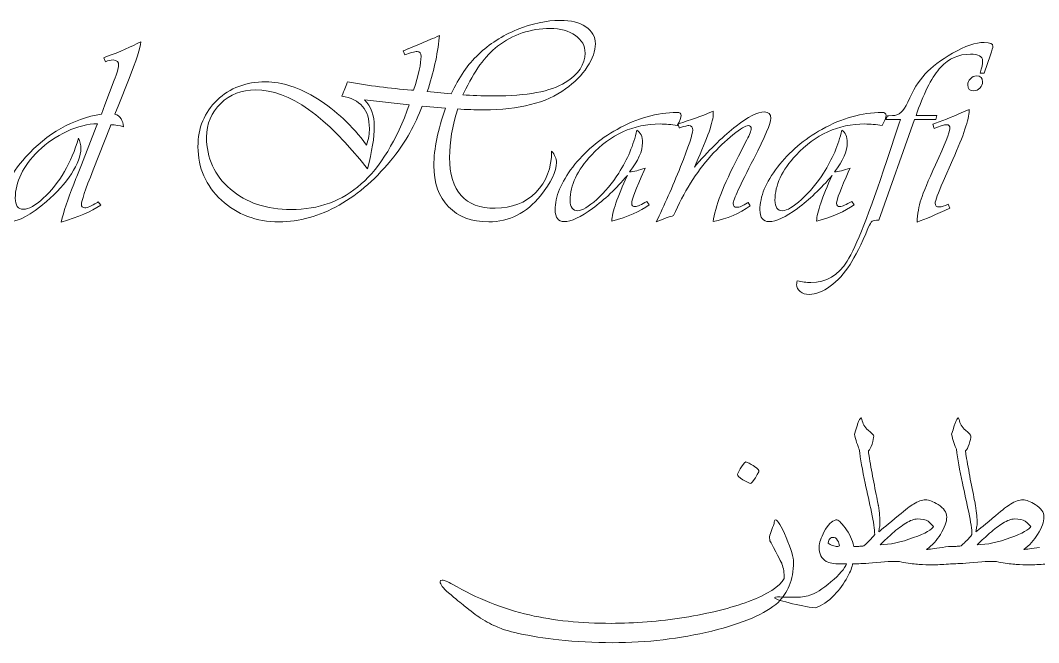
# Model space of a CAD drawing. Extents: x 990 to 1091, y 469 to 823.
# Drawn here: x 1076.131 to 1077.397, y 763.314 to 764.087 of the extents above; entities that cross this region are included whole.
import ezdxf

# ---------------------------------------------------------------- set-up
doc = ezdxf.new("R2010")
doc.units = 0
doc.header["$MEASUREMENT"] = 0
doc.layers.add('Dim', color=252, linetype='CONTINUOUS', lineweight=0)
doc.layers.add('UG-Khartosha', color=252, linetype='CONTINUOUS', lineweight=20)

# ---------------------------------------------------------------- blocks, each defined once
blk = doc.blocks.new('fghty')
at = {"layer": 'UG-Khartosha'}
for points, knots in [([(-278.0539, -81.6959), (-278.061, -81.7181), (-278.0645, -81.7391), (-278.0645, -81.759), (-278.0645, -81.759), (-278.0645, -81.8032), (-278.0446, -81.8253), (-278.0049, -81.8253), (-278.0049, -81.8253), (-277.9833, -81.8253), (-277.9657, -81.8184), (-277.952, -81.8046), (-277.952, -81.8046), (-277.9384, -81.7908), (-277.9315, -81.7729), (-277.9315, -81.751), (-277.9315, -81.751), (-277.9272, -81.7558), (-277.9251, -81.7607), (-277.9251, -81.7658), (-277.9251, -81.7658), (-277.9251, -81.7772), (-277.9321, -81.7916), (-277.946, -81.8091), (-277.946, -81.8091), (-277.9642, -81.8317), (-277.9867, -81.843), (-278.0135, -81.843), (-278.0135, -81.843), (-278.0358, -81.843), (-278.0533, -81.8365), (-278.0659, -81.8234), (-278.0659, -81.8234), (-278.0786, -81.8105), (-278.085, -81.7925), (-278.085, -81.7696), (-278.085, -81.7696), (-278.085, -81.7481), (-278.0799, -81.7231), (-278.0697, -81.6947), (-278.0697, -81.6947), (-278.0697, -81.6947), (-278.1004, -81.6921), (-278.1004, -81.6921), (-278.1004, -81.6921), (-278.1093, -81.7165), (-278.1217, -81.7386), (-278.1374, -81.7584), (-278.1374, -81.7584), (-278.159, -81.7856), (-278.1827, -81.8066), (-278.2085, -81.8212), (-278.2085, -81.8212), (-278.2343, -81.8357), (-278.2604, -81.843), (-278.2869, -81.843), (-278.2869, -81.843), (-278.3167, -81.843), (-278.3418, -81.8336), (-278.3622, -81.8148), (-278.3622, -81.8148), (-278.3825, -81.7959), (-278.3927, -81.7728), (-278.3927, -81.7452), (-278.3927, -81.7452), (-278.3927, -81.7206), (-278.3844, -81.7004), (-278.3678, -81.6844), (-278.3678, -81.6844), (-278.3512, -81.6685), (-278.3301, -81.6606), (-278.3045, -81.6606), (-278.3045, -81.6606), (-278.283, -81.6606), (-278.2604, -81.668), (-278.2366, -81.6828), (-278.2366, -81.6828), (-278.2129, -81.6977), (-278.1916, -81.7177), (-278.1727, -81.743), (-278.1727, -81.743), (-278.1703, -81.735), (-278.1691, -81.7278), (-278.1691, -81.7213), (-278.1691, -81.7213), (-278.1691, -81.6971), (-278.1811, -81.683), (-278.2052, -81.6791), (-278.2052, -81.6791), (-278.2033, -81.6751), (-278.2019, -81.672), (-278.2012, -81.6699), (-278.2012, -81.6699), (-278.2012, -81.6699), (-278.1987, -81.6631), (-278.1987, -81.6631), (-278.1987, -81.6631), (-278.1985, -81.6628), (-278.1983, -81.6619), (-278.1978, -81.6606), (-278.1978, -81.6606), (-278.1697, -81.6657), (-278.1418, -81.6692), (-278.114, -81.6713), (-278.114, -81.6713), (-278.114, -81.6713), (-278.1114, -81.6715), (-278.1114, -81.6715), (-278.1114, -81.6715), (-278.105, -81.6514), (-278.1017, -81.6368), (-278.1017, -81.6274), (-278.1017, -81.6274), (-278.1017, -81.6232), (-278.1034, -81.6211), (-278.1068, -81.6211), (-278.1068, -81.6211), (-278.1106, -81.6211), (-278.1159, -81.6226), (-278.1229, -81.6255), (-278.1229, -81.6255), (-278.1229, -81.6255), (-278.125, -81.6201), (-278.125, -81.6201), (-278.125, -81.6201), (-278.1213, -81.6186), (-278.1191, -81.6177), (-278.1184, -81.6174), (-278.1184, -81.6174), (-278.1184, -81.6174), (-278.1007, -81.61), (-278.1007, -81.61), (-278.1007, -81.61), (-278.094, -81.6073), (-278.0863, -81.604), (-278.0777, -81.6003), (-278.0777, -81.6003), (-278.0777, -81.6003), (-278.078, -81.6032), (-278.078, -81.6032), (-278.078, -81.6032), (-278.0803, -81.6248), (-278.0855, -81.6482), (-278.0937, -81.6733), (-278.0937, -81.6733), (-278.0937, -81.6733), (-278.0623, -81.676), (-278.0623, -81.676), (-278.0623, -81.676), (-278.0524, -81.6548), (-278.0406, -81.6377), (-278.027, -81.6249), (-278.027, -81.6249), (-278.0128, -81.6113), (-277.9959, -81.6005), (-277.9765, -81.5925), (-277.9765, -81.5925), (-277.9571, -81.5845), (-277.9384, -81.5805), (-277.9203, -81.5805), (-277.9203, -81.5805), (-277.9063, -81.5805), (-277.8951, -81.5832), (-277.8869, -81.5888), (-277.8869, -81.5888), (-277.8785, -81.5943), (-277.8744, -81.6017), (-277.8744, -81.611), (-277.8744, -81.611), (-277.8744, -81.6204), (-277.8779, -81.6304), (-277.885, -81.6412), (-277.885, -81.6412), (-277.892, -81.6519), (-277.9015, -81.6615), (-277.9133, -81.6699), (-277.9133, -81.6699), (-277.9387, -81.6881), (-277.9741, -81.6971), (-278.0195, -81.6971), (-278.0195, -81.6971), (-278.0314, -81.6971), (-278.0429, -81.6967), (-278.0539, -81.6959)], [0, 0, 0, 0, 0.021739, 0.021739, 0.021739, 0.021739, 0.043478, 0.043478, 0.043478, 0.043478, 0.065217, 0.065217, 0.065217, 0.065217, 0.086957, 0.086957, 0.086957, 0.086957, 0.108696, 0.108696, 0.108696, 0.108696, 0.130435, 0.130435, 0.130435, 0.130435, 0.152174, 0.152174, 0.152174, 0.152174, 0.173913, 0.173913, 0.173913, 0.173913, 0.195652, 0.195652, 0.195652, 0.195652, 0.217391, 0.217391, 0.217391, 0.217391, 0.23913, 0.23913, 0.23913, 0.23913, 0.26087, 0.26087, 0.26087, 0.26087, 0.282609, 0.282609, 0.282609, 0.282609, 0.304348, 0.304348, 0.304348, 0.304348, 0.326087, 0.326087, 0.326087, 0.326087, 0.347826, 0.347826, 0.347826, 0.347826, 0.369565, 0.369565, 0.369565, 0.369565, 0.391304, 0.391304, 0.391304, 0.391304, 0.413043, 0.413043, 0.413043, 0.413043, 0.434783, 0.434783, 0.434783, 0.434783, 0.456522, 0.456522, 0.456522, 0.456522, 0.478261, 0.478261, 0.478261, 0.478261, 0.5, 0.5, 0.5, 0.5, 0.521739, 0.521739, 0.521739, 0.521739, 0.543478, 0.543478, 0.543478, 0.543478, 0.565217, 0.565217, 0.565217, 0.565217, 0.586957, 0.586957, 0.586957, 0.586957, 0.608696, 0.608696, 0.608696, 0.608696, 0.630435, 0.630435, 0.630435, 0.630435, 0.652174, 0.652174, 0.652174, 0.652174, 0.673913, 0.673913, 0.673913, 0.673913, 0.695652, 0.695652, 0.695652, 0.695652, 0.717391, 0.717391, 0.717391, 0.717391, 0.73913, 0.73913, 0.73913, 0.73913, 0.76087, 0.76087, 0.76087, 0.76087, 0.782609, 0.782609, 0.782609, 0.782609, 0.804348, 0.804348, 0.804348, 0.804348, 0.826087, 0.826087, 0.826087, 0.826087, 0.847826, 0.847826, 0.847826, 0.847826, 0.869565, 0.869565, 0.869565, 0.869565, 0.891304, 0.891304, 0.891304, 0.891304, 0.913043, 0.913043, 0.913043, 0.913043, 0.934783, 0.934783, 0.934783, 0.934783, 0.956522, 0.956522, 0.956522, 0.956522, 0.978261, 0.978261, 0.978261, 0.978261, 1, 1, 1, 1]), ([(-278.0471, -81.6774), (-278.0364, -81.6784), (-278.023, -81.679), (-278.0068, -81.679), (-278.0068, -81.679), (-277.9637, -81.679), (-277.9326, -81.6731), (-277.9136, -81.6614), (-277.9136, -81.6614), (-277.8964, -81.6508), (-277.8878, -81.638), (-277.8878, -81.623), (-277.8878, -81.623), (-277.8878, -81.6136), (-277.892, -81.6059), (-277.9005, -81.6), (-277.9005, -81.6), (-277.9089, -81.5941), (-277.9199, -81.5911), (-277.9334, -81.5911), (-277.9334, -81.5911), (-277.959, -81.5911), (-277.9819, -81.5988), (-278.002, -81.6141), (-278.002, -81.6141), (-278.018, -81.6264), (-278.0326, -81.6467), (-278.0459, -81.6749), (-278.0459, -81.6749), (-278.0459, -81.6749), (-278.0471, -81.6774), (-278.0471, -81.6774)], [0, 0, 0, 0, 0.125, 0.125, 0.125, 0.125, 0.25, 0.25, 0.25, 0.25, 0.375, 0.375, 0.375, 0.375, 0.5, 0.5, 0.5, 0.5, 0.625, 0.625, 0.625, 0.625, 0.75, 0.75, 0.75, 0.75, 0.875, 0.875, 0.875, 0.875, 1, 1, 1, 1]), ([(-278.4674, -81.6085), (-278.4678, -81.616), (-278.4731, -81.6326), (-278.4834, -81.6585), (-278.4834, -81.6585), (-278.4834, -81.6585), (-278.496, -81.6902), (-278.496, -81.6902), (-278.496, -81.6902), (-278.496, -81.6902), (-278.501, -81.7025), (-278.501, -81.7025), (-278.501, -81.7025), (-278.4942, -81.7052), (-278.4904, -81.7108), (-278.4899, -81.7192), (-278.4899, -81.7192), (-278.4947, -81.7176), (-278.5001, -81.7167), (-278.5063, -81.7164), (-278.5063, -81.7164), (-278.5063, -81.7164), (-278.5074, -81.7194), (-278.5074, -81.7194), (-278.5074, -81.7194), (-278.5074, -81.7194), (-278.5295, -81.7754), (-278.5295, -81.7754), (-278.5295, -81.7754), (-278.5397, -81.8015), (-278.5448, -81.8163), (-278.5448, -81.82), (-278.5448, -81.82), (-278.5448, -81.8232), (-278.5433, -81.8247), (-278.5402, -81.8247), (-278.5402, -81.8247), (-278.537, -81.8247), (-278.5318, -81.8225), (-278.5245, -81.8181), (-278.5245, -81.8181), (-278.5242, -81.8179), (-278.5236, -81.8175), (-278.5228, -81.817), (-278.5228, -81.817), (-278.5228, -81.817), (-278.5196, -81.8212), (-278.5196, -81.8212), (-278.5196, -81.8212), (-278.5318, -81.8297), (-278.549, -81.8371), (-278.5711, -81.8434), (-278.5711, -81.8434), (-278.5711, -81.8434), (-278.5698, -81.8377), (-278.5698, -81.8377), (-278.5698, -81.8377), (-278.5661, -81.8241), (-278.5602, -81.807), (-278.5518, -81.7865), (-278.5518, -81.7865), (-278.5492, -81.7802), (-278.5468, -81.7744), (-278.5447, -81.7689), (-278.5447, -81.7689), (-278.5447, -81.7689), (-278.5256, -81.7191), (-278.5256, -81.7191), (-278.5256, -81.7191), (-278.5256, -81.7191), (-278.5239, -81.7153), (-278.5239, -81.7153), (-278.5239, -81.7153), (-278.5362, -81.7153), (-278.5494, -81.7186), (-278.5636, -81.7252), (-278.5636, -81.7252), (-278.5778, -81.7317), (-278.5903, -81.7402), (-278.6009, -81.7507), (-278.6009, -81.7507), (-278.621, -81.7706), (-278.631, -81.7911), (-278.631, -81.8121), (-278.631, -81.8121), (-278.631, -81.8218), (-278.6274, -81.8267), (-278.6204, -81.8267), (-278.6204, -81.8267), (-278.6135, -81.8267), (-278.6048, -81.8219), (-278.5944, -81.8123), (-278.5944, -81.8123), (-278.584, -81.8028), (-278.5748, -81.7911), (-278.5669, -81.7775), (-278.5669, -81.7775), (-278.5593, -81.7645), (-278.5532, -81.75), (-278.5484, -81.7339), (-278.5484, -81.7339), (-278.5465, -81.7382), (-278.5455, -81.7426), (-278.5455, -81.7474), (-278.5455, -81.7474), (-278.5455, -81.7569), (-278.5496, -81.7679), (-278.5577, -81.7803), (-278.5577, -81.7803), (-278.5659, -81.7929), (-278.5768, -81.805), (-278.5904, -81.8167), (-278.5904, -81.8167), (-278.6108, -81.8341), (-278.6266, -81.8427), (-278.638, -81.8427), (-278.638, -81.8427), (-278.6467, -81.8427), (-278.651, -81.8373), (-278.651, -81.8265), (-278.651, -81.8265), (-278.651, -81.817), (-278.648, -81.8061), (-278.6418, -81.7939), (-278.6418, -81.7939), (-278.6358, -81.7816), (-278.6277, -81.7698), (-278.6175, -81.7587), (-278.6175, -81.7587), (-278.5892, -81.7276), (-278.5563, -81.7089), (-278.5187, -81.7025), (-278.5187, -81.7025), (-278.5187, -81.7025), (-278.5141, -81.6907), (-278.5141, -81.6907), (-278.5141, -81.6907), (-278.5141, -81.6907), (-278.5018, -81.6585), (-278.5018, -81.6585), (-278.5018, -81.6585), (-278.4982, -81.6492), (-278.4963, -81.6428), (-278.4962, -81.6394), (-278.4962, -81.6394), (-278.496, -81.6345), (-278.4984, -81.6321), (-278.5035, -81.6321), (-278.5035, -81.6321), (-278.5065, -81.6321), (-278.5098, -81.6328), (-278.5134, -81.6343), (-278.5134, -81.6343), (-278.5134, -81.6343), (-278.5155, -81.6292), (-278.5155, -81.6292), (-278.5155, -81.6292), (-278.5155, -81.6292), (-278.5127, -81.6281), (-278.5127, -81.6281), (-278.5127, -81.6281), (-278.4942, -81.6212), (-278.4791, -81.6146), (-278.4674, -81.6085)], [0, 0, 0, 0, 0.02439, 0.02439, 0.02439, 0.02439, 0.04878, 0.04878, 0.04878, 0.04878, 0.073171, 0.073171, 0.073171, 0.073171, 0.097561, 0.097561, 0.097561, 0.097561, 0.121951, 0.121951, 0.121951, 0.121951, 0.146341, 0.146341, 0.146341, 0.146341, 0.170732, 0.170732, 0.170732, 0.170732, 0.195122, 0.195122, 0.195122, 0.195122, 0.219512, 0.219512, 0.219512, 0.219512, 0.243902, 0.243902, 0.243902, 0.243902, 0.268293, 0.268293, 0.268293, 0.268293, 0.292683, 0.292683, 0.292683, 0.292683, 0.317073, 0.317073, 0.317073, 0.317073, 0.341463, 0.341463, 0.341463, 0.341463, 0.365854, 0.365854, 0.365854, 0.365854, 0.390244, 0.390244, 0.390244, 0.390244, 0.414634, 0.414634, 0.414634, 0.414634, 0.439024, 0.439024, 0.439024, 0.439024, 0.463415, 0.463415, 0.463415, 0.463415, 0.487805, 0.487805, 0.487805, 0.487805, 0.512195, 0.512195, 0.512195, 0.512195, 0.536585, 0.536585, 0.536585, 0.536585, 0.560976, 0.560976, 0.560976, 0.560976, 0.585366, 0.585366, 0.585366, 0.585366, 0.609756, 0.609756, 0.609756, 0.609756, 0.634146, 0.634146, 0.634146, 0.634146, 0.658537, 0.658537, 0.658537, 0.658537, 0.682927, 0.682927, 0.682927, 0.682927, 0.707317, 0.707317, 0.707317, 0.707317, 0.731707, 0.731707, 0.731707, 0.731707, 0.756098, 0.756098, 0.756098, 0.756098, 0.780488, 0.780488, 0.780488, 0.780488, 0.804878, 0.804878, 0.804878, 0.804878, 0.829268, 0.829268, 0.829268, 0.829268, 0.853659, 0.853659, 0.853659, 0.853659, 0.878049, 0.878049, 0.878049, 0.878049, 0.902439, 0.902439, 0.902439, 0.902439, 0.926829, 0.926829, 0.926829, 0.926829, 0.95122, 0.95122, 0.95122, 0.95122, 0.97561, 0.97561, 0.97561, 0.97561, 1, 1, 1, 1]), ([(-277.4289, -81.7044), (-277.4289, -81.7044), (-277.4305, -81.7097), (-277.4305, -81.7097), (-277.4305, -81.7097), (-277.4305, -81.7097), (-277.4581, -81.7097), (-277.4581, -81.7097), (-277.4581, -81.7097), (-277.4581, -81.7097), (-277.5045, -81.8408), (-277.5045, -81.8408), (-277.5045, -81.8408), (-277.509, -81.8408), (-277.5119, -81.8413), (-277.5134, -81.8423), (-277.5134, -81.8423), (-277.5149, -81.8434), (-277.5165, -81.8461), (-277.5184, -81.8505), (-277.5184, -81.8505), (-277.5278, -81.8727), (-277.5358, -81.8888), (-277.5422, -81.8987), (-277.5422, -81.8987), (-277.5498, -81.9105), (-277.5584, -81.9199), (-277.5681, -81.927), (-277.5681, -81.927), (-277.5778, -81.934), (-277.5869, -81.9376), (-277.5955, -81.9376), (-277.5955, -81.9376), (-277.6002, -81.9376), (-277.6041, -81.9364), (-277.6072, -81.934), (-277.6072, -81.934), (-277.6103, -81.9316), (-277.6119, -81.9285), (-277.6119, -81.9249), (-277.6119, -81.9249), (-277.6119, -81.9238), (-277.6116, -81.9221), (-277.6111, -81.92), (-277.6111, -81.92), (-277.6049, -81.9214), (-277.599, -81.9222), (-277.5933, -81.9222), (-277.5933, -81.9222), (-277.5734, -81.9222), (-277.5576, -81.9128), (-277.5459, -81.8941), (-277.5459, -81.8941), (-277.5343, -81.8754), (-277.517, -81.8318), (-277.4943, -81.7633), (-277.4943, -81.7633), (-277.4943, -81.7633), (-277.4784, -81.7156), (-277.4784, -81.7156), (-277.4784, -81.7156), (-277.4784, -81.7156), (-277.4765, -81.7097), (-277.4765, -81.7097), (-277.4765, -81.7097), (-277.4765, -81.7097), (-277.4955, -81.7097), (-277.4955, -81.7097), (-277.4955, -81.7097), (-277.4955, -81.7097), (-277.4936, -81.705), (-277.4936, -81.705), (-277.4936, -81.705), (-277.4923, -81.705), (-277.4917, -81.705), (-277.4916, -81.705), (-277.4916, -81.705), (-277.4916, -81.705), (-277.4868, -81.7046), (-277.4868, -81.7046), (-277.4868, -81.7046), (-277.4787, -81.7046), (-277.4721, -81.6988), (-277.467, -81.6872), (-277.467, -81.6872), (-277.4603, -81.6718), (-277.4526, -81.6595), (-277.4442, -81.6503), (-277.4442, -81.6503), (-277.4357, -81.6411), (-277.4239, -81.6321), (-277.4086, -81.6233), (-277.4086, -81.6233), (-277.392, -81.6139), (-277.3782, -81.6092), (-277.3673, -81.6092), (-277.3673, -81.6092), (-277.3595, -81.6092), (-277.3556, -81.6109), (-277.3559, -81.6143), (-277.3559, -81.6143), (-277.356, -81.6156), (-277.357, -81.6194), (-277.3591, -81.6254), (-277.3591, -81.6254), (-277.3591, -81.6254), (-277.3671, -81.6491), (-277.3671, -81.6491), (-277.3671, -81.6491), (-277.3671, -81.6491), (-277.3726, -81.6491), (-277.3726, -81.6491), (-277.3726, -81.6491), (-277.3704, -81.6422), (-277.3693, -81.6369), (-277.3693, -81.6332), (-277.3693, -81.6332), (-277.3693, -81.6275), (-277.3746, -81.6245), (-277.3852, -81.6245), (-277.3852, -81.6245), (-277.4007, -81.6245), (-277.4136, -81.6302), (-277.424, -81.6415), (-277.424, -81.6415), (-277.4345, -81.6529), (-277.4447, -81.6723), (-277.4547, -81.7), (-277.4547, -81.7), (-277.4547, -81.7), (-277.4562, -81.7044), (-277.4562, -81.7044), (-277.4562, -81.7044), (-277.4562, -81.7044), (-277.4289, -81.7044), (-277.4289, -81.7044)], [0, 0, 0, 0, 0.029412, 0.029412, 0.029412, 0.029412, 0.058824, 0.058824, 0.058824, 0.058824, 0.088235, 0.088235, 0.088235, 0.088235, 0.117647, 0.117647, 0.117647, 0.117647, 0.147059, 0.147059, 0.147059, 0.147059, 0.176471, 0.176471, 0.176471, 0.176471, 0.205882, 0.205882, 0.205882, 0.205882, 0.235294, 0.235294, 0.235294, 0.235294, 0.264706, 0.264706, 0.264706, 0.264706, 0.294118, 0.294118, 0.294118, 0.294118, 0.323529, 0.323529, 0.323529, 0.323529, 0.352941, 0.352941, 0.352941, 0.352941, 0.382353, 0.382353, 0.382353, 0.382353, 0.411765, 0.411765, 0.411765, 0.411765, 0.441176, 0.441176, 0.441176, 0.441176, 0.470588, 0.470588, 0.470588, 0.470588, 0.5, 0.5, 0.5, 0.5, 0.529412, 0.529412, 0.529412, 0.529412, 0.558824, 0.558824, 0.558824, 0.558824, 0.588235, 0.588235, 0.588235, 0.588235, 0.617647, 0.617647, 0.617647, 0.617647, 0.647059, 0.647059, 0.647059, 0.647059, 0.676471, 0.676471, 0.676471, 0.676471, 0.705882, 0.705882, 0.705882, 0.705882, 0.735294, 0.735294, 0.735294, 0.735294, 0.764706, 0.764706, 0.764706, 0.764706, 0.794118, 0.794118, 0.794118, 0.794118, 0.823529, 0.823529, 0.823529, 0.823529, 0.852941, 0.852941, 0.852941, 0.852941, 0.882353, 0.882353, 0.882353, 0.882353, 0.911765, 0.911765, 0.911765, 0.911765, 0.941176, 0.941176, 0.941176, 0.941176, 0.970588, 0.970588, 0.970588, 0.970588, 1, 1, 1, 1]), ([(-277.3772, -81.6529), (-277.372, -81.6529), (-277.3693, -81.6555), (-277.3693, -81.6607), (-277.3693, -81.6607), (-277.3693, -81.6637), (-277.3705, -81.6663), (-277.3728, -81.6687), (-277.3728, -81.6687), (-277.3752, -81.6711), (-277.3778, -81.6723), (-277.3808, -81.6723), (-277.3808, -81.6723), (-277.3861, -81.6723), (-277.3888, -81.6697), (-277.3888, -81.6645), (-277.3888, -81.6645), (-277.3888, -81.6615), (-277.3876, -81.6589), (-277.3853, -81.6565), (-277.3853, -81.6565), (-277.383, -81.6541), (-277.3803, -81.6529), (-277.3772, -81.6529)], [0, 0, 0, 0, 0.166667, 0.166667, 0.166667, 0.166667, 0.333333, 0.333333, 0.333333, 0.333333, 0.5, 0.5, 0.5, 0.5, 0.666667, 0.666667, 0.666667, 0.666667, 0.833333, 0.833333, 0.833333, 0.833333, 1, 1, 1, 1]), ([(-278.1171, -81.6904), (-278.1171, -81.6904), (-278.1753, -81.6839), (-278.1753, -81.6839), (-278.1753, -81.6839), (-278.1668, -81.6927), (-278.1627, -81.7044), (-278.1627, -81.7189), (-278.1627, -81.7189), (-278.1627, -81.7328), (-278.1657, -81.7511), (-278.1717, -81.774), (-278.1717, -81.774), (-278.2253, -81.7054), (-278.2739, -81.671), (-278.3176, -81.671), (-278.3176, -81.671), (-278.3357, -81.671), (-278.3509, -81.6769), (-278.3631, -81.6888), (-278.3631, -81.6888), (-278.3754, -81.7006), (-278.3815, -81.7152), (-278.3815, -81.7326), (-278.3815, -81.7326), (-278.3815, -81.7601), (-278.3712, -81.7828), (-278.3505, -81.8004), (-278.3505, -81.8004), (-278.3299, -81.8181), (-278.3034, -81.827), (-278.2712, -81.827), (-278.2712, -81.827), (-278.2352, -81.827), (-278.2048, -81.8159), (-278.1797, -81.7937), (-278.1797, -81.7937), (-278.1547, -81.7715), (-278.1338, -81.737), (-278.1171, -81.6904)], [0, 0, 0, 0, 0.1, 0.1, 0.1, 0.1, 0.2, 0.2, 0.2, 0.2, 0.3, 0.3, 0.3, 0.3, 0.4, 0.4, 0.4, 0.4, 0.5, 0.5, 0.5, 0.5, 0.6, 0.6, 0.6, 0.6, 0.7, 0.7, 0.7, 0.7, 0.8, 0.8, 0.8, 0.8, 0.9, 0.9, 0.9, 0.9, 1, 1, 1, 1]), ([(-277.8072, -81.8164), (-277.8072, -81.8164), (-277.8041, -81.8208), (-277.8041, -81.8208), (-277.8041, -81.8208), (-277.816, -81.8298), (-277.8323, -81.8368), (-277.8531, -81.842), (-277.8531, -81.842), (-277.8525, -81.8305), (-277.8457, -81.8107), (-277.8327, -81.7826), (-277.8327, -81.7826), (-277.8474, -81.7999), (-277.8625, -81.8142), (-277.8781, -81.8256), (-277.8781, -81.8256), (-277.8936, -81.837), (-277.9059, -81.8427), (-277.915, -81.8427), (-277.915, -81.8427), (-277.923, -81.8427), (-277.9269, -81.8376), (-277.9269, -81.8275), (-277.9269, -81.8275), (-277.9269, -81.8103), (-277.9192, -81.7917), (-277.9039, -81.7717), (-277.9039, -81.7717), (-277.8885, -81.7518), (-277.8693, -81.7354), (-277.846, -81.7225), (-277.846, -81.7225), (-277.8199, -81.7078), (-277.7938, -81.7005), (-277.7679, -81.7005), (-277.7679, -81.7005), (-277.7642, -81.7005), (-277.7624, -81.7018), (-277.7624, -81.7045), (-277.7624, -81.7045), (-277.7624, -81.7068), (-277.7641, -81.7112), (-277.7675, -81.7175), (-277.7675, -81.7175), (-277.7753, -81.7162), (-277.7828, -81.7155), (-277.7901, -81.7155), (-277.7901, -81.7155), (-277.8247, -81.7155), (-277.8546, -81.729), (-277.8796, -81.756), (-277.8796, -81.756), (-277.8981, -81.7757), (-277.9073, -81.7954), (-277.9073, -81.8149), (-277.9073, -81.8149), (-277.9073, -81.824), (-277.9039, -81.8285), (-277.8972, -81.8285), (-277.8972, -81.8285), (-277.8916, -81.8285), (-277.8834, -81.8236), (-277.8726, -81.8138), (-277.8726, -81.8138), (-277.862, -81.8039), (-277.8524, -81.7925), (-277.844, -81.7795), (-277.844, -81.7795), (-277.8324, -81.7615), (-277.8245, -81.7429), (-277.8203, -81.7235), (-277.8203, -81.7235), (-277.8154, -81.7264), (-277.8129, -81.7319), (-277.8129, -81.7399), (-277.8129, -81.7399), (-277.8129, -81.7509), (-277.8185, -81.7636), (-277.8297, -81.7779), (-277.8297, -81.7779), (-277.8242, -81.7775), (-277.8175, -81.7759), (-277.8094, -81.7732), (-277.8094, -81.7732), (-277.8094, -81.7732), (-277.8107, -81.7761), (-277.8107, -81.7761), (-277.8107, -81.7761), (-277.8215, -81.8003), (-277.827, -81.8145), (-277.827, -81.8186), (-277.827, -81.8186), (-277.827, -81.8219), (-277.8254, -81.8234), (-277.8224, -81.8232), (-277.8224, -81.8232), (-277.8195, -81.823), (-277.8144, -81.8207), (-277.8072, -81.8164)], [0, 0, 0, 0, 0.04, 0.04, 0.04, 0.04, 0.08, 0.08, 0.08, 0.08, 0.12, 0.12, 0.12, 0.12, 0.16, 0.16, 0.16, 0.16, 0.2, 0.2, 0.2, 0.2, 0.24, 0.24, 0.24, 0.24, 0.28, 0.28, 0.28, 0.28, 0.32, 0.32, 0.32, 0.32, 0.36, 0.36, 0.36, 0.36, 0.4, 0.4, 0.4, 0.4, 0.44, 0.44, 0.44, 0.44, 0.48, 0.48, 0.48, 0.48, 0.52, 0.52, 0.52, 0.52, 0.56, 0.56, 0.56, 0.56, 0.6, 0.6, 0.6, 0.6, 0.64, 0.64, 0.64, 0.64, 0.68, 0.68, 0.68, 0.68, 0.72, 0.72, 0.72, 0.72, 0.76, 0.76, 0.76, 0.76, 0.8, 0.8, 0.8, 0.8, 0.84, 0.84, 0.84, 0.84, 0.88, 0.88, 0.88, 0.88, 0.92, 0.92, 0.92, 0.92, 0.96, 0.96, 0.96, 0.96, 1, 1, 1, 1]), ([(-277.6752, -81.8177), (-277.6752, -81.8177), (-277.6725, -81.8223), (-277.6725, -81.8223), (-277.6725, -81.8223), (-277.6862, -81.8321), (-277.7023, -81.8389), (-277.7209, -81.8428), (-277.7209, -81.8428), (-277.7185, -81.8241), (-277.7075, -81.7956), (-277.6878, -81.7573), (-277.6878, -81.7573), (-277.6878, -81.7573), (-277.6767, -81.7362), (-277.6767, -81.7362), (-277.6767, -81.7362), (-277.6729, -81.7289), (-277.6711, -81.7242), (-277.6711, -81.7222), (-277.6711, -81.7222), (-277.6711, -81.7191), (-277.6723, -81.7176), (-277.6748, -81.7176), (-277.6748, -81.7176), (-277.6783, -81.7176), (-277.685, -81.7216), (-277.6949, -81.7295), (-277.6949, -81.7295), (-277.7047, -81.7375), (-277.7143, -81.7467), (-277.7237, -81.7571), (-277.7237, -81.7571), (-277.743, -81.7788), (-277.7592, -81.8047), (-277.7723, -81.835), (-277.7723, -81.835), (-277.7777, -81.8363), (-277.7853, -81.8389), (-277.795, -81.8432), (-277.795, -81.8432), (-277.7846, -81.8218), (-277.774, -81.7978), (-277.7633, -81.7711), (-277.7633, -81.7711), (-277.7527, -81.7444), (-277.7474, -81.7285), (-277.7474, -81.7236), (-277.7474, -81.7236), (-277.7474, -81.7196), (-277.749, -81.7175), (-277.7523, -81.7175), (-277.7523, -81.7175), (-277.754, -81.7175), (-277.7577, -81.7184), (-277.7635, -81.7201), (-277.7635, -81.7201), (-277.7639, -81.7202), (-277.7645, -81.7204), (-277.7653, -81.7206), (-277.7653, -81.7206), (-277.7653, -81.7206), (-277.7664, -81.7151), (-277.7664, -81.7151), (-277.7664, -81.7151), (-277.7504, -81.7106), (-277.736, -81.7055), (-277.7231, -81.6998), (-277.7231, -81.6998), (-277.7231, -81.6998), (-277.7209, -81.6988), (-277.7209, -81.6988), (-277.7209, -81.6988), (-277.7207, -81.7002), (-277.7206, -81.7013), (-277.7206, -81.7019), (-277.7206, -81.7019), (-277.7206, -81.7119), (-277.728, -81.7336), (-277.743, -81.7665), (-277.743, -81.7665), (-277.743, -81.7665), (-277.7453, -81.7717), (-277.7453, -81.7717), (-277.7453, -81.7717), (-277.7453, -81.7717), (-277.7424, -81.7684), (-277.7424, -81.7684), (-277.7424, -81.7684), (-277.7238, -81.7471), (-277.7066, -81.7304), (-277.6908, -81.7182), (-277.6908, -81.7182), (-277.675, -81.7059), (-277.6627, -81.6998), (-277.6539, -81.6998), (-277.6539, -81.6998), (-277.6483, -81.6998), (-277.6455, -81.7027), (-277.6455, -81.7083), (-277.6455, -81.7083), (-277.6455, -81.7143), (-277.6529, -81.7317), (-277.6679, -81.7608), (-277.6679, -81.7608), (-277.6857, -81.7954), (-277.6947, -81.8148), (-277.6947, -81.8191), (-277.6947, -81.8191), (-277.6947, -81.8225), (-277.6931, -81.8241), (-277.6901, -81.8241), (-277.6901, -81.8241), (-277.6866, -81.8241), (-277.682, -81.8222), (-277.6761, -81.8184), (-277.6761, -81.8184), (-277.6761, -81.8184), (-277.6752, -81.8177), (-277.6752, -81.8177)], [0, 0, 0, 0, 0.033333, 0.033333, 0.033333, 0.033333, 0.066667, 0.066667, 0.066667, 0.066667, 0.1, 0.1, 0.1, 0.1, 0.133333, 0.133333, 0.133333, 0.133333, 0.166667, 0.166667, 0.166667, 0.166667, 0.2, 0.2, 0.2, 0.2, 0.233333, 0.233333, 0.233333, 0.233333, 0.266667, 0.266667, 0.266667, 0.266667, 0.3, 0.3, 0.3, 0.3, 0.333333, 0.333333, 0.333333, 0.333333, 0.366667, 0.366667, 0.366667, 0.366667, 0.4, 0.4, 0.4, 0.4, 0.433333, 0.433333, 0.433333, 0.433333, 0.466667, 0.466667, 0.466667, 0.466667, 0.5, 0.5, 0.5, 0.5, 0.533333, 0.533333, 0.533333, 0.533333, 0.566667, 0.566667, 0.566667, 0.566667, 0.6, 0.6, 0.6, 0.6, 0.633333, 0.633333, 0.633333, 0.633333, 0.666667, 0.666667, 0.666667, 0.666667, 0.7, 0.7, 0.7, 0.7, 0.733333, 0.733333, 0.733333, 0.733333, 0.766667, 0.766667, 0.766667, 0.766667, 0.8, 0.8, 0.8, 0.8, 0.833333, 0.833333, 0.833333, 0.833333, 0.866667, 0.866667, 0.866667, 0.866667, 0.9, 0.9, 0.9, 0.9, 0.933333, 0.933333, 0.933333, 0.933333, 0.966667, 0.966667, 0.966667, 0.966667, 1, 1, 1, 1]), ([(-277.54, -81.8164), (-277.54, -81.8164), (-277.5369, -81.8208), (-277.5369, -81.8208), (-277.5369, -81.8208), (-277.5489, -81.8298), (-277.5652, -81.8368), (-277.5859, -81.842), (-277.5859, -81.842), (-277.5854, -81.8305), (-277.5786, -81.8107), (-277.5656, -81.7826), (-277.5656, -81.7826), (-277.5803, -81.7999), (-277.5954, -81.8142), (-277.6109, -81.8256), (-277.6109, -81.8256), (-277.6264, -81.837), (-277.6388, -81.8427), (-277.6479, -81.8427), (-277.6479, -81.8427), (-277.6559, -81.8427), (-277.6598, -81.8376), (-277.6598, -81.8275), (-277.6598, -81.8275), (-277.6598, -81.8103), (-277.6521, -81.7917), (-277.6368, -81.7717), (-277.6368, -81.7717), (-277.6214, -81.7518), (-277.6021, -81.7354), (-277.5789, -81.7225), (-277.5789, -81.7225), (-277.5527, -81.7078), (-277.5267, -81.7005), (-277.5008, -81.7005), (-277.5008, -81.7005), (-277.4971, -81.7005), (-277.4953, -81.7018), (-277.4953, -81.7045), (-277.4953, -81.7045), (-277.4953, -81.7068), (-277.497, -81.7112), (-277.5004, -81.7175), (-277.5004, -81.7175), (-277.5082, -81.7162), (-277.5157, -81.7155), (-277.523, -81.7155), (-277.523, -81.7155), (-277.5576, -81.7155), (-277.5875, -81.729), (-277.6125, -81.756), (-277.6125, -81.756), (-277.631, -81.7757), (-277.6402, -81.7954), (-277.6402, -81.8149), (-277.6402, -81.8149), (-277.6402, -81.824), (-277.6368, -81.8285), (-277.6301, -81.8285), (-277.6301, -81.8285), (-277.6245, -81.8285), (-277.6162, -81.8236), (-277.6055, -81.8138), (-277.6055, -81.8138), (-277.5949, -81.8039), (-277.5853, -81.7925), (-277.5769, -81.7795), (-277.5769, -81.7795), (-277.5653, -81.7615), (-277.5574, -81.7429), (-277.5531, -81.7235), (-277.5531, -81.7235), (-277.5482, -81.7264), (-277.5458, -81.7319), (-277.5458, -81.7399), (-277.5458, -81.7399), (-277.5458, -81.7509), (-277.5514, -81.7636), (-277.5626, -81.7779), (-277.5626, -81.7779), (-277.5571, -81.7775), (-277.5503, -81.7759), (-277.5422, -81.7732), (-277.5422, -81.7732), (-277.5422, -81.7732), (-277.5436, -81.7761), (-277.5436, -81.7761), (-277.5436, -81.7761), (-277.5544, -81.8003), (-277.5598, -81.8145), (-277.5598, -81.8186), (-277.5598, -81.8186), (-277.5598, -81.8219), (-277.5583, -81.8234), (-277.5552, -81.8232), (-277.5552, -81.8232), (-277.5524, -81.823), (-277.5473, -81.8207), (-277.54, -81.8164)], [0, 0, 0, 0, 0.04, 0.04, 0.04, 0.04, 0.08, 0.08, 0.08, 0.08, 0.12, 0.12, 0.12, 0.12, 0.16, 0.16, 0.16, 0.16, 0.2, 0.2, 0.2, 0.2, 0.24, 0.24, 0.24, 0.24, 0.28, 0.28, 0.28, 0.28, 0.32, 0.32, 0.32, 0.32, 0.36, 0.36, 0.36, 0.36, 0.4, 0.4, 0.4, 0.4, 0.44, 0.44, 0.44, 0.44, 0.48, 0.48, 0.48, 0.48, 0.52, 0.52, 0.52, 0.52, 0.56, 0.56, 0.56, 0.56, 0.6, 0.6, 0.6, 0.6, 0.64, 0.64, 0.64, 0.64, 0.68, 0.68, 0.68, 0.68, 0.72, 0.72, 0.72, 0.72, 0.76, 0.76, 0.76, 0.76, 0.8, 0.8, 0.8, 0.8, 0.84, 0.84, 0.84, 0.84, 0.88, 0.88, 0.88, 0.88, 0.92, 0.92, 0.92, 0.92, 0.96, 0.96, 0.96, 0.96, 1, 1, 1, 1]), ([(-277.387, -81.6966), (-277.387, -81.6966), (-277.387, -81.6984), (-277.387, -81.6984), (-277.387, -81.6984), (-277.387, -81.7091), (-277.3941, -81.7303), (-277.4082, -81.7619), (-277.4082, -81.7619), (-277.4082, -81.7619), (-277.4208, -81.7906), (-277.4208, -81.7906), (-277.4208, -81.7906), (-277.4276, -81.806), (-277.431, -81.8153), (-277.4313, -81.8188), (-277.4313, -81.8188), (-277.4314, -81.8223), (-277.4295, -81.824), (-277.4254, -81.8237), (-277.4254, -81.8237), (-277.4232, -81.8236), (-277.4194, -81.8224), (-277.4142, -81.8201), (-277.4142, -81.8201), (-277.4142, -81.8201), (-277.412, -81.8251), (-277.412, -81.8251), (-277.412, -81.8251), (-277.4299, -81.8336), (-277.4441, -81.8397), (-277.4548, -81.8434), (-277.4548, -81.8434), (-277.4543, -81.8327), (-277.4525, -81.8228), (-277.4496, -81.8137), (-277.4496, -81.8137), (-277.4467, -81.8047), (-277.4404, -81.7897), (-277.4307, -81.7687), (-277.4307, -81.7687), (-277.4184, -81.7419), (-277.4122, -81.7262), (-277.412, -81.7217), (-277.412, -81.7217), (-277.4117, -81.7181), (-277.4132, -81.7164), (-277.4164, -81.7164), (-277.4164, -81.7164), (-277.4179, -81.7164), (-277.4198, -81.7168), (-277.4222, -81.7175), (-277.4222, -81.7175), (-277.4222, -81.7175), (-277.4294, -81.7201), (-277.4294, -81.7201), (-277.4294, -81.7201), (-277.4299, -81.7202), (-277.4309, -81.7206), (-277.4327, -81.7213), (-277.4327, -81.7213), (-277.4327, -81.7213), (-277.4344, -81.7158), (-277.4344, -81.7158), (-277.4344, -81.7158), (-277.4344, -81.7158), (-277.4307, -81.7146), (-277.4307, -81.7146), (-277.4307, -81.7146), (-277.4182, -81.71), (-277.4053, -81.7047), (-277.3922, -81.6989), (-277.3922, -81.6989), (-277.3922, -81.6989), (-277.387, -81.6966), (-277.387, -81.6966)], [0, 0, 0, 0, 0.052632, 0.052632, 0.052632, 0.052632, 0.105263, 0.105263, 0.105263, 0.105263, 0.157895, 0.157895, 0.157895, 0.157895, 0.210526, 0.210526, 0.210526, 0.210526, 0.263158, 0.263158, 0.263158, 0.263158, 0.315789, 0.315789, 0.315789, 0.315789, 0.368421, 0.368421, 0.368421, 0.368421, 0.421053, 0.421053, 0.421053, 0.421053, 0.473684, 0.473684, 0.473684, 0.473684, 0.526316, 0.526316, 0.526316, 0.526316, 0.578947, 0.578947, 0.578947, 0.578947, 0.631579, 0.631579, 0.631579, 0.631579, 0.684211, 0.684211, 0.684211, 0.684211, 0.736842, 0.736842, 0.736842, 0.736842, 0.789474, 0.789474, 0.789474, 0.789474, 0.842105, 0.842105, 0.842105, 0.842105, 0.894737, 0.894737, 0.894737, 0.894737, 0.947368, 0.947368, 0.947368, 0.947368, 1, 1, 1, 1]), ([(-277.5323, -82.1066), (-277.5305, -82.1013), (-277.529, -82.0987), (-277.5279, -82.0987), (-277.5279, -82.0987), (-277.5275, -82.0987), (-277.5271, -82.0993), (-277.5268, -82.1006)], [0.45, 0.45, 0.45, 0.45, 0.475, 0.475, 0.475, 0.47500001, 0.5, 0.5, 0.5, 0.5]), ([(-277.4056, -82.1066), (-277.4038, -82.1013), (-277.4023, -82.0987), (-277.4012, -82.0987), (-277.4012, -82.0987), (-277.4008, -82.0987), (-277.4004, -82.0993), (-277.4001, -82.1006)], [0.45, 0.45, 0.45, 0.45, 0.475, 0.475, 0.475, 0.47500001, 0.5, 0.5, 0.5, 0.5]), ([(-277.5185, -82.1147), (-277.5138, -82.1185), (-277.5114, -82.1211), (-277.5114, -82.1226), (-277.5114, -82.1226), (-277.5114, -82.1246), (-277.5122, -82.128), (-277.5136, -82.1327)], [0.525, 0.525, 0.525, 0.525, 0.55, 0.55, 0.55, 0.55000001, 0.575, 0.575, 0.575, 0.575]), ([(-277.3917, -82.1147), (-277.387, -82.1185), (-277.3847, -82.1211), (-277.3847, -82.1226), (-277.3847, -82.1226), (-277.3847, -82.1246), (-277.3854, -82.128), (-277.3869, -82.1327)], [0.525, 0.525, 0.525, 0.525, 0.55, 0.55, 0.55, 0.55000001, 0.575, 0.575, 0.575, 0.575]), ([(-277.4595, -82.2109), (-277.4536, -82.2073), (-277.4483, -82.2055), (-277.4436, -82.2055), (-277.4436, -82.2055), (-277.4391, -82.2055), (-277.4337, -82.2075), (-277.4274, -82.2115)], [0.8, 0.8, 0.8, 0.8, 0.825, 0.825, 0.825, 0.82500001, 0.85, 0.85, 0.85, 0.85]), ([(-277.3328, -82.2109), (-277.3269, -82.2073), (-277.3215, -82.2055), (-277.3168, -82.2055), (-277.3168, -82.2055), (-277.3124, -82.2055), (-277.307, -82.2075), (-277.3007, -82.2115)], [0.8, 0.8, 0.8, 0.8, 0.825, 0.825, 0.825, 0.82500001, 0.85, 0.85, 0.85, 0.85]), ([(-277.5053, -82.2127), (-277.5039, -82.2229), (-277.5032, -82.2302), (-277.5032, -82.2348), (-277.5032, -82.2348), (-277.5032, -82.2369), (-277.5034, -82.239), (-277.5038, -82.2411)], [0.675, 0.675, 0.675, 0.675, 0.7, 0.7, 0.7, 0.70000001, 0.725, 0.725, 0.725, 0.725]), ([(-277.4274, -82.2115), (-277.4199, -82.2163), (-277.4161, -82.2217), (-277.4161, -82.2278), (-277.4161, -82.2278), (-277.4161, -82.2338), (-277.4189, -82.2413), (-277.4243, -82.2504)], [0.85, 0.85, 0.85, 0.85, 0.875, 0.875, 0.875, 0.87500001, 0.9, 0.9, 0.9, 0.9]), ([(-277.3785, -82.2127), (-277.3772, -82.2229), (-277.3765, -82.2302), (-277.3765, -82.2348), (-277.3765, -82.2348), (-277.3765, -82.2369), (-277.3767, -82.239), (-277.3771, -82.2411)], [0.675, 0.675, 0.675, 0.675, 0.7, 0.7, 0.7, 0.70000001, 0.725, 0.725, 0.725, 0.725]), ([(-277.3007, -82.2115), (-277.2932, -82.2163), (-277.2894, -82.2217), (-277.2894, -82.2278), (-277.2894, -82.2278), (-277.2894, -82.2338), (-277.2921, -82.2413), (-277.2976, -82.2504)], [0.85, 0.85, 0.85, 0.85, 0.875, 0.875, 0.875, 0.87500001, 0.9, 0.9, 0.9, 0.9]), ([(-277.6412, -82.2364), (-277.6412, -82.2333), (-277.6406, -82.2316), (-277.6395, -82.2316), (-277.6395, -82.2316), (-277.6367, -82.2316), (-277.632, -82.2393), (-277.6256, -82.2547)], [0.89285714, 0.89285714, 0.89285714, 0.89285714, 0.92857143, 0.92857143, 0.92857143, 0.92857144, 0.96428571, 0.96428571, 0.96428571, 0.96428571]), ([(-277.4404, -82.2333), (-277.4435, -82.2313), (-277.4483, -82.2303), (-277.4547, -82.2303), (-277.4547, -82.2303), (-277.4586, -82.2303), (-277.4635, -82.2322), (-277.4695, -82.2359)], [0.1428571, 0.1428571, 0.1428571, 0.1428571, 0.2857143, 0.2857143, 0.2857143, 0.2857143, 0.4285714, 0.4285714, 0.4285714, 0.4285714]), ([(-277.3137, -82.2333), (-277.3168, -82.2313), (-277.3215, -82.2303), (-277.328, -82.2303), (-277.328, -82.2303), (-277.3318, -82.2303), (-277.3368, -82.2322), (-277.3428, -82.2359)], [0.1428571, 0.1428571, 0.1428571, 0.1428571, 0.2857143, 0.2857143, 0.2857143, 0.2857143, 0.4285714, 0.4285714, 0.4285714, 0.4285714]), ([(-277.6451, -82.2616), (-277.6465, -82.2598), (-277.6472, -82.2578), (-277.6472, -82.2554), (-277.6472, -82.2554), (-277.6472, -82.2531), (-277.6465, -82.2503), (-277.6452, -82.2468)], [0.78571429, 0.78571429, 0.78571429, 0.78571429, 0.82142857, 0.82142857, 0.82142857, 0.82142858, 0.85714286, 0.85714286, 0.85714286, 0.85714286]), ([(-277.5735, -82.2856), (-277.5794, -82.2822), (-277.5825, -82.2759), (-277.5825, -82.2666), (-277.5825, -82.2666), (-277.5825, -82.2616), (-277.5803, -82.255), (-277.5759, -82.2468)], [0.68181818, 0.68181818, 0.68181818, 0.68181818, 0.72727273, 0.72727273, 0.72727273, 0.72727274, 0.77272727, 0.77272727, 0.77272727, 0.77272727]), ([(-277.5649, -82.2651), (-277.5627, -82.2657), (-277.5607, -82.2661), (-277.559, -82.2661), (-277.559, -82.2661), (-277.5582, -82.2661), (-277.5577, -82.266), (-277.5572, -82.266)], [0.625, 0.625, 0.625, 0.625, 0.75, 0.75, 0.75, 0.75, 0.875, 0.875, 0.875, 0.875]), ([(-277.4724, -82.2871), (-277.4754, -82.2861), (-277.4797, -82.2856), (-277.4852, -82.2856), (-277.4852, -82.2856), (-277.4895, -82.2856), (-277.4951, -82.2859), (-277.5021, -82.2866)], [0.1, 0.1, 0.1, 0.1, 0.125, 0.125, 0.125, 0.12500001, 0.15, 0.15, 0.15, 0.15]), ([(-277.3456, -82.2871), (-277.3487, -82.2861), (-277.353, -82.2856), (-277.3585, -82.2856), (-277.3585, -82.2856), (-277.3627, -82.2856), (-277.3684, -82.2859), (-277.3754, -82.2866)], [0.1, 0.1, 0.1, 0.1, 0.125, 0.125, 0.125, 0.12500001, 0.15, 0.15, 0.15, 0.15]), ([(-277.5467, -82.2887), (-277.5481, -82.2887), (-277.5494, -82.2887), (-277.5508, -82.2887), (-277.5508, -82.2887), (-277.5521, -82.2887), (-277.5536, -82.2888), (-277.555, -82.2889)], [0.54545455, 0.54545455, 0.54545455, 0.54545455, 0.59090909, 0.59090909, 0.59090909, 0.5909091, 0.63636364, 0.63636364, 0.63636364, 0.63636364]), ([(-277.4138, -82.2892), (-277.4222, -82.2898), (-277.4291, -82.2901), (-277.4346, -82.2901), (-277.4346, -82.2901), (-277.4407, -82.2901), (-277.4466, -82.2899), (-277.4521, -82.2895)], [0.025, 0.025, 0.025, 0.025, 0.05, 0.05, 0.05, 0.05000001, 0.075, 0.075, 0.075, 0.075]), ([(-277.2871, -82.2892), (-277.2954, -82.2898), (-277.3023, -82.2901), (-277.3078, -82.2901), (-277.3078, -82.2901), (-277.314, -82.2901), (-277.3199, -82.2899), (-277.3254, -82.2895)], [0.025, 0.025, 0.025, 0.025, 0.05, 0.05, 0.05, 0.05000001, 0.075, 0.075, 0.075, 0.075]), ([(-278.074, -82.3183), (-278.0759, -82.3157), (-278.0769, -82.3137), (-278.0769, -82.3122), (-278.0769, -82.3122), (-278.0769, -82.3109), (-278.076, -82.3102), (-278.0743, -82.3102), (-278.0743, -82.3102), (-278.0728, -82.3102), (-278.071, -82.3106), (-278.0688, -82.3115)], [0.3928571, 0.3928571, 0.3928571, 0.3928571, 0.4285714, 0.4285714, 0.4285714, 0.4285714, 0.4642857, 0.4642857, 0.4642857, 0.4642857, 0.5, 0.5, 0.5, 0.5]), ([(-277.6218, -82.3397), (-277.6343, -82.3365), (-277.6405, -82.3342), (-277.6405, -82.3328), (-277.6405, -82.3328), (-277.6405, -82.3323), (-277.6393, -82.332), (-277.6368, -82.332), (-277.6368, -82.332), (-277.6327, -82.332), (-277.6289, -82.3321), (-277.6255, -82.3322)], [0.2272727, 0.2272727, 0.2272727, 0.2272727, 0.2727273, 0.2727273, 0.2727273, 0.2727273, 0.3181818, 0.3181818, 0.3181818, 0.3181818, 0.3636364, 0.3636364, 0.3636364, 0.3636364]), ([(-277.9603, -82.3555), (-277.9287, -82.3628), (-277.8933, -82.3664), (-277.854, -82.3664), (-277.854, -82.3664), (-277.8232, -82.3664), (-277.7913, -82.3638), (-277.7585, -82.3587)], [0.57142857, 0.57142857, 0.57142857, 0.57142857, 0.60714286, 0.60714286, 0.60714286, 0.60714287, 0.64285714, 0.64285714, 0.64285714, 0.64285714]), ([(-277.7227, -82.3764), (-277.764, -82.3865), (-277.8071, -82.3916), (-277.852, -82.3916), (-277.852, -82.3916), (-277.8761, -82.3916), (-277.8995, -82.3903), (-277.9222, -82.3879)], [0.10714286, 0.10714286, 0.10714286, 0.10714286, 0.14285714, 0.14285714, 0.14285714, 0.14285715, 0.17857143, 0.17857143, 0.17857143, 0.17857143])]:
    blk.add_open_spline(points, degree=3, knots=knots, dxfattribs=at)
for points in [[(-277.5268, -82.1006), (-277.5259, -82.1061), (-277.5231, -82.1108), (-277.5185, -82.1147)], [(-277.4001, -82.1006), (-277.3992, -82.1061), (-277.3964, -82.1108), (-277.3917, -82.1147)], [(-277.5364, -82.1198), (-277.5337, -82.1113), (-277.5324, -82.1069), (-277.5323, -82.1066)], [(-277.4097, -82.1198), (-277.407, -82.1113), (-277.4057, -82.1069), (-277.4056, -82.1066)], [(-277.5336, -82.1308), (-277.5347, -82.1272), (-277.5357, -82.1235), (-277.5364, -82.1198)], [(-277.4068, -82.1308), (-277.408, -82.1272), (-277.4089, -82.1235), (-277.4097, -82.1198)], [(-277.5302, -82.1394), (-277.5313, -82.1374), (-277.5323, -82.1345), (-277.5336, -82.1308)], [(-277.5225, -82.1837), (-277.5262, -82.1666), (-277.5288, -82.1518), (-277.5302, -82.1394)], [(-277.5136, -82.1327), (-277.5151, -82.1373), (-277.5166, -82.1403), (-277.5182, -82.1417)], [(-277.5182, -82.1417), (-277.5182, -82.1438), (-277.5172, -82.1509), (-277.515, -82.163)], [(-277.4035, -82.1394), (-277.4046, -82.1374), (-277.4056, -82.1345), (-277.4068, -82.1308)], [(-277.3957, -82.1837), (-277.3995, -82.1666), (-277.4021, -82.1518), (-277.4035, -82.1394)], [(-277.3869, -82.1327), (-277.3883, -82.1373), (-277.3899, -82.1403), (-277.3915, -82.1417)], [(-277.3915, -82.1417), (-277.3915, -82.1438), (-277.3904, -82.1509), (-277.3882, -82.163)], [(-277.6839, -82.1624), (-277.6807, -82.1574), (-277.6784, -82.1553), (-277.6771, -82.1561)], [(-277.6889, -82.1721), (-277.688, -82.1695), (-277.6862, -82.1663), (-277.6839, -82.1624)], [(-277.6771, -82.1561), (-277.6725, -82.1585), (-277.669, -82.1604), (-277.6667, -82.1619)], [(-277.6667, -82.1619), (-277.6621, -82.1647), (-277.6604, -82.167), (-277.6614, -82.1687)], [(-277.6614, -82.1687), (-277.6642, -82.174), (-277.6657, -82.1769), (-277.666, -82.1773)], [(-277.515, -82.163), (-277.5131, -82.1728), (-277.5111, -82.1834), (-277.5089, -82.1946)], [(-277.3882, -82.163), (-277.3864, -82.1728), (-277.3844, -82.1834), (-277.3822, -82.1946)], [(-277.6819, -82.1794), (-277.6871, -82.1762), (-277.6895, -82.1738), (-277.6889, -82.1721)], [(-277.6727, -82.1839), (-277.6743, -82.1836), (-277.6773, -82.1821), (-277.6819, -82.1794)], [(-277.666, -82.1773), (-277.6689, -82.1821), (-277.6711, -82.1842), (-277.6727, -82.1839)], [(-277.5142, -82.2216), (-277.5169, -82.209), (-277.5197, -82.1964), (-277.5225, -82.1837)], [(-277.5089, -82.1946), (-277.5068, -82.2058), (-277.5055, -82.2119), (-277.5053, -82.2127)], [(-277.3874, -82.2216), (-277.3901, -82.209), (-277.3929, -82.1964), (-277.3957, -82.1837)], [(-277.3822, -82.1946), (-277.38, -82.2058), (-277.3788, -82.2119), (-277.3785, -82.2127)], [(-277.5101, -82.2507), (-277.5101, -82.2438), (-277.5114, -82.2341), (-277.5142, -82.2216)], [(-277.4789, -82.2258), (-277.4699, -82.2182), (-277.4635, -82.2133), (-277.4595, -82.2109)], [(-277.3833, -82.2507), (-277.3833, -82.2438), (-277.3847, -82.2341), (-277.3874, -82.2216)], [(-277.3522, -82.2258), (-277.3432, -82.2182), (-277.3367, -82.2133), (-277.3328, -82.2109)], [(-277.5759, -82.2468), (-277.571, -82.2376), (-277.5659, -82.2326), (-277.5607, -82.2316)], [(-277.5607, -82.2316), (-277.5579, -82.2312), (-277.5539, -82.2346), (-277.5487, -82.2418)], [(-277.5047, -82.2471), (-277.501, -82.2441), (-277.4924, -82.237), (-277.4789, -82.2258)], [(-277.4332, -82.2401), (-277.4379, -82.2357), (-277.4403, -82.2334), (-277.4404, -82.2333)], [(-277.378, -82.2471), (-277.3743, -82.2441), (-277.3657, -82.237), (-277.3522, -82.2258)], [(-277.3064, -82.2401), (-277.3112, -82.2357), (-277.3136, -82.2334), (-277.3137, -82.2333)], [(-277.6452, -82.2468), (-277.6439, -82.2433), (-277.6425, -82.2399), (-277.6412, -82.2364)], [(-277.5487, -82.2418), (-277.5431, -82.2495), (-277.5392, -82.2576), (-277.5372, -82.2661)], [(-277.5038, -82.2411), (-277.5041, -82.2432), (-277.5045, -82.2452), (-277.5047, -82.2471)], [(-277.4695, -82.2359), (-277.4748, -82.2391), (-277.4806, -82.2434), (-277.487, -82.249)], [(-277.4594, -82.2547), (-277.444, -82.249), (-277.4353, -82.2441), (-277.4332, -82.2401)], [(-277.3771, -82.2411), (-277.3774, -82.2432), (-277.3778, -82.2452), (-277.378, -82.2471)], [(-277.3428, -82.2359), (-277.3481, -82.2391), (-277.3539, -82.2434), (-277.3603, -82.249)], [(-277.3327, -82.2547), (-277.3173, -82.249), (-277.3085, -82.2441), (-277.3064, -82.2401)], [(-277.6311, -82.2887), (-277.6313, -82.2879), (-277.636, -82.2789), (-277.6451, -82.2616)], [(-277.6256, -82.2547), (-277.6191, -82.27), (-277.6159, -82.2807), (-277.6159, -82.2867)], [(-277.5697, -82.258), (-277.57, -82.2588), (-277.5703, -82.2601), (-277.5707, -82.2618)], [(-277.5646, -82.2543), (-277.5669, -82.2543), (-277.5687, -82.2556), (-277.5697, -82.258)], [(-277.5584, -82.2583), (-277.5601, -82.2553), (-277.5622, -82.254), (-277.5646, -82.2543)], [(-277.5562, -82.2655), (-277.5562, -82.2632), (-277.557, -82.2608), (-277.5584, -82.2583)], [(-277.5241, -82.2655), (-277.5208, -82.2625), (-277.5184, -82.2601), (-277.5169, -82.2586)], [(-277.5169, -82.2586), (-277.5143, -82.2559), (-277.512, -82.2533), (-277.5101, -82.2507)], [(-277.487, -82.249), (-277.4915, -82.2529), (-277.4969, -82.2579), (-277.5031, -82.2639)], [(-277.5031, -82.2639), (-277.4904, -82.2639), (-277.4759, -82.2608), (-277.4594, -82.2547)], [(-277.4243, -82.2504), (-277.4289, -82.258), (-277.435, -82.2646), (-277.4424, -82.27)], [(-277.3974, -82.2655), (-277.3941, -82.2625), (-277.3917, -82.2601), (-277.3901, -82.2586)], [(-277.3901, -82.2586), (-277.3875, -82.2559), (-277.3853, -82.2533), (-277.3833, -82.2507)], [(-277.3603, -82.249), (-277.3648, -82.2529), (-277.3702, -82.2579), (-277.3764, -82.2639)], [(-277.3764, -82.2639), (-277.3637, -82.2639), (-277.3491, -82.2608), (-277.3327, -82.2547)], [(-277.2976, -82.2504), (-277.3022, -82.258), (-277.3083, -82.2646), (-277.3157, -82.27)], [(-277.5707, -82.2618), (-277.5691, -82.2633), (-277.5671, -82.2644), (-277.5649, -82.2651)], [(-277.5572, -82.266), (-277.5569, -82.2659), (-277.5565, -82.2657), (-277.5562, -82.2655)], [(-277.5372, -82.2661), (-277.5372, -82.2661), (-277.5327, -82.2661), (-277.5327, -82.2661)], [(-277.5327, -82.2661), (-277.5315, -82.2661), (-277.5299, -82.266), (-277.5281, -82.2658)], [(-277.5281, -82.2658), (-277.5262, -82.2656), (-277.5249, -82.2655), (-277.5241, -82.2655)], [(-277.4424, -82.27), (-277.439, -82.27), (-277.4321, -82.2692), (-277.4217, -82.2674)], [(-277.4217, -82.2674), (-277.4162, -82.2665), (-277.411, -82.2661), (-277.406, -82.2661)], [(-277.406, -82.2661), (-277.4047, -82.2661), (-277.4032, -82.266), (-277.4013, -82.2658)], [(-277.4013, -82.2658), (-277.3995, -82.2656), (-277.3982, -82.2655), (-277.3974, -82.2655)], [(-277.3157, -82.27), (-277.3123, -82.27), (-277.3054, -82.2692), (-277.295, -82.2674)], [(-277.6159, -82.2867), (-277.6159, -82.2981), (-277.6178, -82.3084), (-277.6216, -82.3175)], [(-277.555, -82.2889), (-277.5634, -82.2889), (-277.5695, -82.2878), (-277.5735, -82.2856)], [(-277.5021, -82.2866), (-277.5182, -82.288), (-277.5284, -82.2887), (-277.5327, -82.2887)], [(-277.4521, -82.2895), (-277.4576, -82.2891), (-277.4643, -82.2883), (-277.4724, -82.2871)], [(-277.3754, -82.2866), (-277.3915, -82.288), (-277.4017, -82.2887), (-277.406, -82.2887)], [(-277.3254, -82.2895), (-277.3309, -82.2891), (-277.3376, -82.2883), (-277.3456, -82.2871)], [(-277.628, -82.308), (-277.628, -82.3009), (-277.6291, -82.2945), (-277.6311, -82.2887)], [(-277.5671, -82.3124), (-277.5559, -82.3029), (-277.5491, -82.295), (-277.5467, -82.2887)], [(-277.5389, -82.2887), (-277.5393, -82.2927), (-277.5416, -82.2984), (-277.5457, -82.3059)], [(-277.5327, -82.2887), (-277.5327, -82.2887), (-277.5389, -82.2887), (-277.5389, -82.2887)], [(-277.406, -82.2887), (-277.4076, -82.2887), (-277.4102, -82.2889), (-277.4138, -82.2892)], [(-278.0688, -82.3115), (-278.0665, -82.3123), (-278.0638, -82.3137), (-278.0605, -82.3156)], [(-277.6746, -82.3379), (-277.6498, -82.3286), (-277.6342, -82.3187), (-277.628, -82.308)], [(-277.5948, -82.3298), (-277.5874, -82.3278), (-277.5783, -82.3219), (-277.5671, -82.3124)], [(-277.5457, -82.3059), (-277.5504, -82.3147), (-277.5561, -82.3225), (-277.5626, -82.3293)], [(-278.0661, -82.3264), (-278.0695, -82.3236), (-278.0721, -82.3209), (-278.074, -82.3183)], [(-278.0454, -82.3435), (-278.0494, -82.3404), (-278.0563, -82.3347), (-278.0661, -82.3264)], [(-278.0605, -82.3156), (-278.0292, -82.334), (-277.9958, -82.3473), (-277.9603, -82.3555)], [(-277.6216, -82.3175), (-277.6249, -82.3255), (-277.6297, -82.3326), (-277.636, -82.3391)], [(-277.7585, -82.3587), (-277.7257, -82.3535), (-277.6978, -82.3465), (-277.6746, -82.3379)], [(-277.636, -82.3391), (-277.6525, -82.3539), (-277.6814, -82.3663), (-277.7227, -82.3764)], [(-277.6255, -82.3322), (-277.622, -82.3323), (-277.6186, -82.3324), (-277.6152, -82.3324)], [(-277.5875, -82.3461), (-277.598, -82.345), (-277.6094, -82.3429), (-277.6218, -82.3397)], [(-277.6152, -82.3324), (-277.6076, -82.3324), (-277.6007, -82.3316), (-277.5948, -82.3298)], [(-277.5626, -82.3293), (-277.5708, -82.3378), (-277.579, -82.3434), (-277.5875, -82.3461)], [(-278.0241, -82.3595), (-278.0297, -82.3558), (-278.0368, -82.3505), (-278.0454, -82.3435)], [(-278.0016, -82.3713), (-278.0086, -82.3686), (-278.0161, -82.3647), (-278.0241, -82.3595)], [(-277.9746, -82.3795), (-277.9879, -82.3766), (-277.9969, -82.3739), (-278.0016, -82.3713)], [(-277.9222, -82.3879), (-277.9412, -82.3858), (-277.9587, -82.383), (-277.9746, -82.3795)]]:
    blk.add_open_spline(points, degree=3, dxfattribs=at)

msp = doc.modelspace()

# ---------------------------------------------------------------- block references
at = {"layer": 'Dim', "linetype": 'Continuous', "xscale": 0.952857142857144, "yscale": 0.952857142857144, "zscale": 0.952857142857144}
msp.add_blockref('fghty', (1341.6207, 841.8217), dxfattribs=at)

doc.saveas('drawing.dxf')
